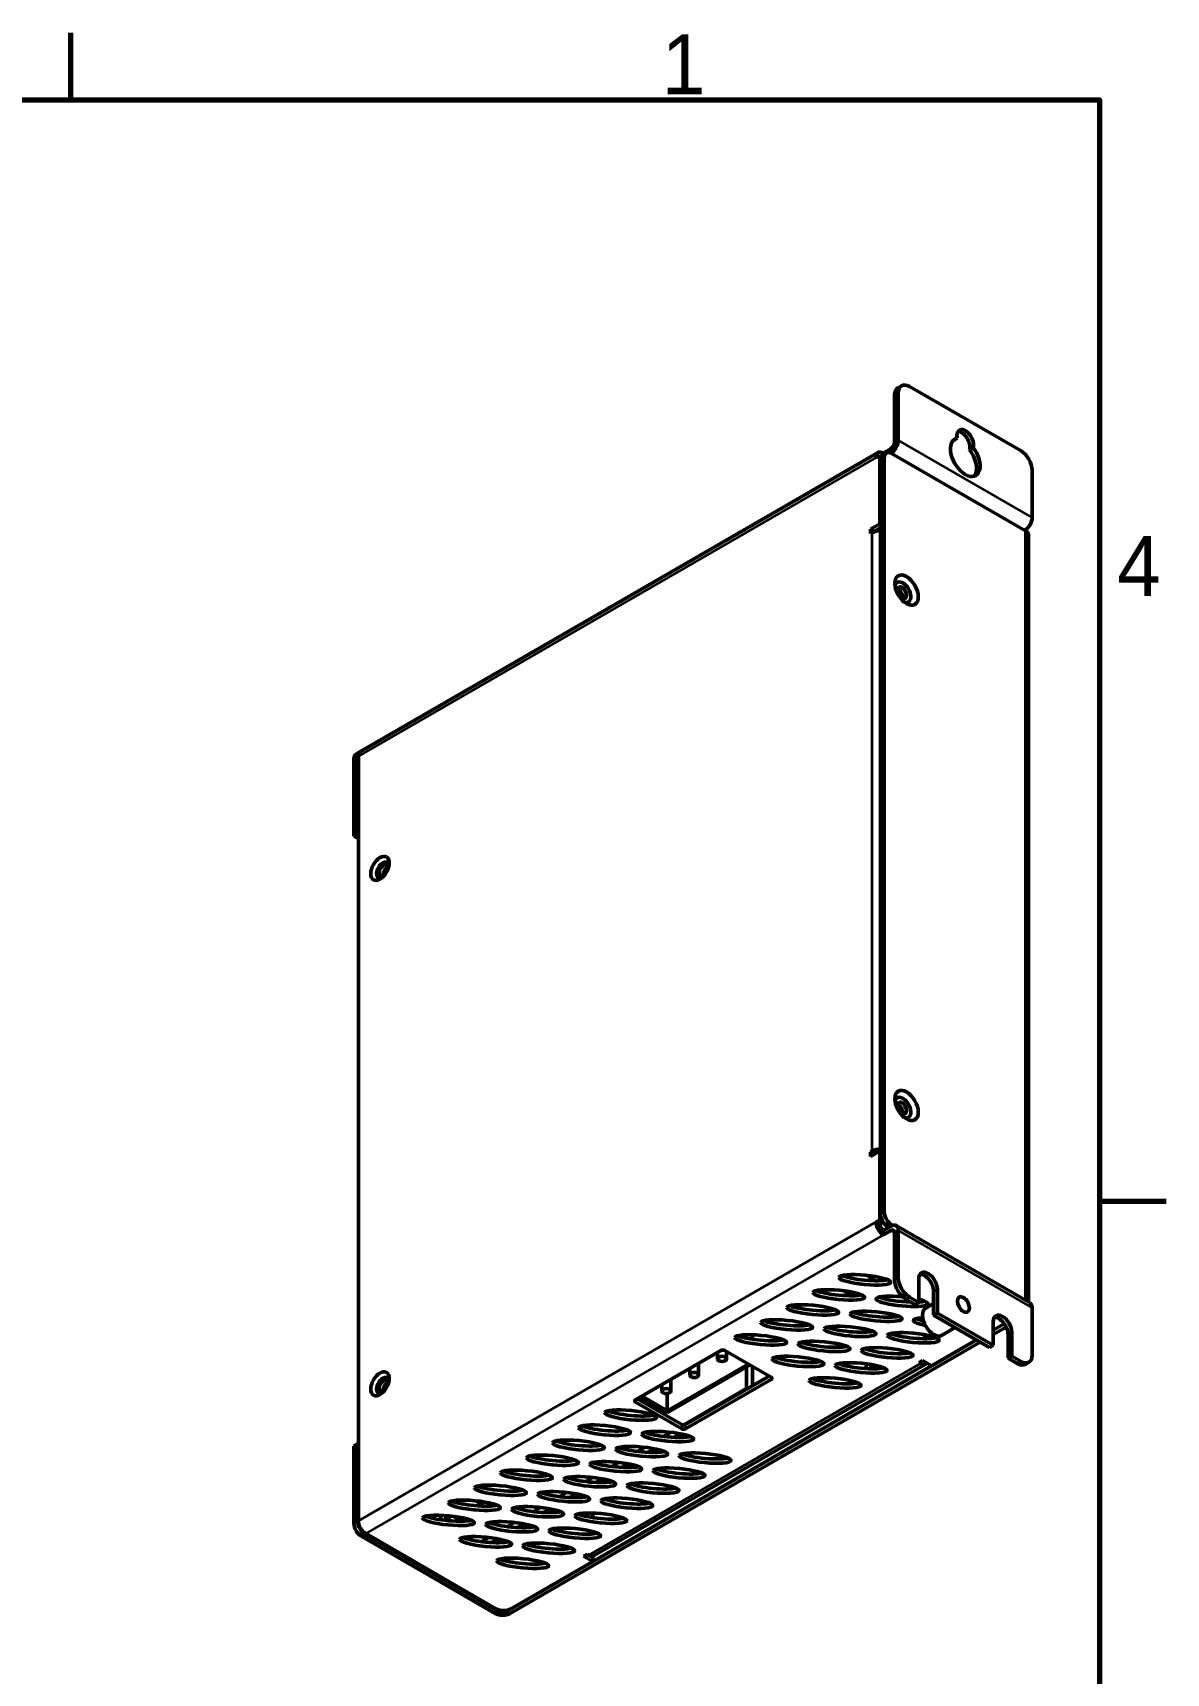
# Model space of a CAD drawing. Header units: millimetres. Extents: x 1506 to 4435, y -334 to 994.
# Drawn here: x 2639.8 to 2855.3, y 662.4 to 974.2 of the extents above; entities that cross this region are included whole.
import ezdxf

# ---------------------------------------------------------------- set-up
doc = ezdxf.new("R2010")
doc.units = ezdxf.units.MM
doc.header["$LTSCALE"] = 3.5
doc.layers.get('0').update_dxf_attribs({"lineweight": 25})
for name, color, linetype, lineweight in [('경계(ISO)', 7, 'Continuous', 70), ('외형선(ISO)', 7, 'Continuous', 50), ('좁은 외형선(ISO)', 7, 'Continuous', 35)]:
    doc.layers.add(name, color=color, linetype=linetype, lineweight=lineweight)
doc.styles.get("Standard").update_dxf_attribs({"font": ''})
doc.styles.get('Standard').set_extended_font_data('Gulim')

# ---------------------------------------------------------------- blocks, each defined once
blk = doc.blocks.new('경계 Default Border')
at = {"layer": '경계(ISO)'}
for p, q in [((350, 287), (350, 290.9)), ((410, 222.75), (413.9, 222.75))]:
    blk.add_line(p, q, dxfattribs=at)
at = {"layer": '경계(ISO)', "flags": 128}
blk.add_lwpolyline([(10, 10), (10, 287), (410, 287), (410, 10), (10, 10)], dxfattribs=at)
at = {"layer": '경계(ISO)', "char_height": 3.5, "attachment_point": 7}
for s, insert in [('1', (384.466, 287.314)), ('4', (411.034, 258.043))]:
    blk.add_mtext(s, dxfattribs=dict(at, insert=insert))

msp = doc.modelspace()

# ---------------------------------------------------------------- linework, layer by layer
at = {"layer": '외형선(ISO)'}
for p, q in [((2803.648, 905.3656), (2803.648, 896.3841)), ((2804.2693, 906.7389), (2804.9764, 907.1472)), ((2804.3551, 896.7924), (2804.3551, 905.7738)), ((2806.4764, 906.9986), (2827.6896, 894.7511)), ((2802.9409, 895.1594), (2801.5267, 894.3429)), ((2814.8492, 896.7489), (2815.5563, 897.1572)), ((2818.6098, 895.3942), (2817.9027, 894.986)), ((2800.5267, 894.442), (2702.0974, 837.6138)), ((2800.1125, 893.5264), (2800.8196, 893.9346)), ((2800.8196, 893.9346), (2800.8196, 880.8707)), ((2801.1505, 893.7436), (2800.8196, 893.9346)), ((2800.961, 749.6597), (2800.961, 893.0365)), ((2801.3752, 893.9521), (2802.0823, 894.3603)), ((2801.5267, 894.3429), (2801.5267, 894.0395)), ((2801.6681, 750.0679), (2801.6681, 893.4447)), ((2802.933, 894.3383), (2802.9409, 894.3429)), ((2803.0823, 894.2612), (2828.5382, 879.5643)), ((2829.811, 891.0769), (2829.811, 882.0954)), ((2799.0518, 879.8501), (2800.8196, 880.8707)), ((2799.0518, 879.0336), (2799.0518, 879.8501)), ((2799.7589, 879.4418), (2799.0518, 879.8501)), ((2800.961, 880.1359), (2799.7589, 879.4418)), ((2799.7589, 879.4418), (2799.7589, 879.4002)), ((2800.8196, 880.8707), (2800.961, 880.7891)), ((2799.4054, 879.2377), (2799.0518, 879.0336)), ((2829.1239, 878.7478), (2829.1239, 732.9331)), ((2700.8347, 836.2083), (2700.8347, 821.5114)), ((2701.956, 837.5321), (2701.2489, 837.1239)), ((2701.5418, 821.9196), (2701.5418, 836.6166)), ((2701.6832, 836.6982), (2701.6832, 691.3618)), ((2700.8347, 821.5114), (2701.5418, 821.9196)), ((2701.6832, 821.0215), (2700.8347, 821.5114)), ((2701.5418, 821.9196), (2701.6832, 821.838)), ((2706.3815, 813.9201), (2706.3815, 814.4421)), ((2799.0518, 761.4581), (2799.4054, 761.6622)), ((2800.8196, 761.6622), (2799.0518, 760.6416)), ((2799.7589, 761.0498), (2799.0518, 761.4581)), ((2799.0518, 760.6416), (2799.0518, 761.4581)), ((2800.8196, 761.6622), (2800.8196, 748.5983)), ((2800.961, 761.5806), (2800.8196, 761.6622)), ((2800.1125, 748.19), (2800.8196, 748.5983)), ((2800.8196, 748.5983), (2801.3653, 748.2832)), ((2800.1125, 748.19), (2800.8196, 747.7818)), ((2800.8196, 747.7818), (2801.4484, 748.1448)), ((2801.5267, 746.557), (2802.9409, 747.3735)), ((2801.5267, 745.7405), (2802.9409, 746.557)), ((2801.5267, 746.557), (2801.5267, 745.7405)), ((2802.3752, 747.2102), (2802.5166, 747.1286)), ((2803.2603, 747.5157), (2803.0823, 747.6185)), ((2803.648, 746.1488), (2803.648, 737.1673)), ((2829.3967, 732.7756), (2803.9409, 747.4726)), ((2804.3551, 737.5756), (2804.3551, 746.557)), ((2800.1373, 736.9949), (2798.3858, 738.0062)), ((2801.3798, 737.3339), (2800.9092, 737.6056)), ((2801.3798, 737.3339), (2801.5452, 737.0468)), ((2808.2442, 732.8807), (2808.2442, 737.3714)), ((2795.5993, 734.139), (2793.9555, 735.0881)), ((2801.5487, 734.0255), (2801.3891, 733.6548)), ((2805.7693, 733.4931), (2807.5371, 732.4724)), ((2808.2442, 732.8807), (2806.4764, 733.9013)), ((2807.5371, 732.4724), (2808.2442, 732.8807)), ((2811.0726, 734.9219), (2811.0726, 730.4312)), ((2811.7797, 735.3302), (2811.7797, 730.8395)), ((2807.8906, 729.8188), (2807.8339, 729.7861)), ((2808.8906, 729.9179), (2809.0051, 729.8518)), ((2811.0726, 732.6706), (2809.5726, 731.8045)), ((2811.7797, 730.8395), (2811.0726, 730.4312)), ((2811.0726, 730.4312), (2821.6792, 724.3075)), ((2822.3863, 724.7157), (2811.7797, 730.8395)), ((2829.811, 731.8601), (2829.811, 722.8786)), ((2776.6365, 726.7134), (2776.6365, 725.8633)), ((2803.0018, 726.9962), (2802.8841, 726.9283)), ((2809.3049, 726.7414), (2809.3049, 725.9724)), ((2815.1333, 728.0868), (2812.5726, 726.6084)), ((2822.3863, 724.7157), (2822.3863, 729.2065)), ((2824.5077, 728.7982), (2822.3863, 727.5735)), ((2822.3863, 727.5735), (2824.5077, 728.7982)), ((2822.3863, 726.757), (2824.8612, 728.1858)), ((2825.2148, 726.757), (2825.2148, 722.2662)), ((2825.9219, 727.1652), (2825.9219, 722.6745)), ((2729.8261, 674.1338), (2819.2044, 725.7364)), ((2730.5332, 673.7255), (2819.9115, 725.3281)), ((2754.3627, 714.3462), (2770.6261, 723.7359)), ((2771.3332, 723.7359), (2780.1721, 718.6328)), ((2771.6882, 723.531), (2771.6882, 722.1438)), ((2798.052, 724.1385), (2797.9344, 724.0706)), ((2810.012, 725.9805), (2810.012, 726.6026)), ((2819.2044, 725.7364), (2810.7191, 720.8374)), ((2821.6792, 724.3075), (2822.3863, 724.7157)), ((2746.5238, 684.7308), (2809.5978, 721.1466)), ((2775.788, 721.164), (2760.3731, 712.2642)), ((2776.1416, 720.9598), (2760.3731, 711.8559)), ((2766.3849, 721.2873), (2766.3849, 719.0819)), ((2769.9882, 723.3677), (2769.9882, 722.1438)), ((2775.5052, 716.5099), (2775.5052, 720.5924)), ((2776.6365, 720.6741), (2776.6365, 716.9998)), ((2793.1023, 721.2808), (2792.9846, 721.2128)), ((2808.2442, 721.4497), (2808.9513, 721.858)), ((2808.5978, 721.2456), (2808.2442, 721.4497)), ((2808.9513, 721.858), (2810.7191, 720.8374)), ((2825.9219, 722.6745), (2825.2148, 722.2662)), ((2825.2148, 722.2662), (2826.9825, 721.2456)), ((2827.6896, 721.6539), (2825.9219, 722.6745)), ((2828.4825, 721.097), (2829.1896, 721.5053)), ((2761.0816, 718.2254), (2761.0816, 716.02)), ((2763.9086, 709.6514), (2779.8185, 718.837)), ((2780.1721, 718.2246), (2763.9086, 708.8349)), ((2764.6849, 720.3058), (2764.6849, 719.0819)), ((2788.1525, 718.423), (2788.0349, 718.3551)), ((2706.5622, 716.0401), (2706.5622, 716.9081)), ((2706.7744, 716.5712), (2706.7744, 717.2229)), ((2707.064, 716.7384), (2706.7744, 716.5712)), ((2706.7744, 716.5712), (2706.9142, 716.4904)), ((2754.7162, 714.5503), (2763.2015, 709.6514)), ((2760.3731, 711.8559), (2755.2112, 714.8361)), ((2760.3731, 712.2642), (2755.5647, 715.0402)), ((2759.3816, 717.2439), (2759.3816, 716.02)), ((2760.3731, 712.2642), (2760.3731, 715.5361)), ((2763.4843, 709.5697), (2775.5052, 716.5099)), ((2775.6466, 716.4283), (2775.5052, 716.5099)), ((2763.2015, 708.8349), (2754.3627, 713.938)), ((2759.7086, 707.3898), (2761.0854, 708.1847)), ((2762.8836, 707.9165), (2761.6786, 707.2208)), ((2701.5418, 705.9771), (2700.8347, 705.5689)), ((2700.8347, 705.5689), (2700.8347, 690.8719)), ((2701.5418, 691.2802), (2701.5418, 705.9771)), ((2701.6832, 705.8955), (2701.5418, 705.9771)), ((2754.7588, 704.532), (2756.1356, 705.327)), ((2757.9338, 705.0587), (2756.7289, 704.3631)), ((2749.8091, 701.6743), (2751.1859, 702.4692)), ((2752.9841, 702.201), (2751.7791, 701.5053)), ((2763.4038, 704.1343), (2763.2861, 704.0664)), ((2744.8593, 698.8166), (2746.2362, 699.6115)), ((2748.0343, 699.3433), (2746.8294, 698.6476)), ((2758.454, 701.2766), (2758.3364, 701.2087)), ((2724.342, 697.9737), (2724.3967, 697.9421)), ((2739.9096, 695.9588), (2741.2864, 696.7537)), ((2743.0846, 696.4855), (2741.8796, 695.7898)), ((2748.5545, 695.5611), (2748.4369, 695.4932)), ((2753.5043, 698.4189), (2753.3866, 698.3509)), ((2714.8479, 692.3344), (2715.6414, 691.8763)), ((2717.3456, 692.4168), (2717.3456, 691.5546)), ((2718.3002, 691.432), (2718.3002, 692.3629)), ((2718.9366, 692.3082), (2718.9366, 691.3691)), ((2725.6591, 694.1316), (2723.8637, 695.1682)), ((2727.2196, 694.4481), (2726.7481, 694.7203)), ((2727.2196, 694.4481), (2727.3467, 694.1852)), ((2734.9598, 693.1011), (2736.3367, 693.896)), ((2738.1348, 693.6278), (2736.9299, 692.9321)), ((2746.2309, 692.5866), (2746.2309, 691.9786)), ((2721.3026, 691.2722), (2719.6432, 692.2302)), ((2727.2888, 691.1582), (2727.1195, 690.7956)), ((2730.0101, 690.2434), (2731.3869, 691.0383)), ((2733.1851, 690.7701), (2731.9801, 690.0744)), ((2746.2309, 689.3175), (2746.2309, 688.8599)), ((2702.2489, 688.4225), (2727.7047, 673.7255)), ((2702.956, 688.8307), (2728.4118, 674.1338)), ((2727.8462, 674.6237), (2703.0974, 688.9124)), ((2725.0603, 687.3856), (2726.4372, 688.1805)), ((2728.2354, 687.9123), (2727.0304, 687.2166)), ((2729.0836, 687.7293), (2729.0836, 687.2148)), ((2729.0836, 684.1154), (2728.8509, 683.9811)), ((2728.99, 684.1695), (2729.0836, 684.1154)), ((2729.0836, 684.1824), (2729.0836, 684.1154)), ((2746.2309, 683.6051), (2730.6746, 674.6237)), ((2744.4632, 684.6257), (2745.1703, 685.034)), ((2744.4632, 684.6257), (2746.2309, 683.6051)), ((2745.1703, 685.034), (2745.5238, 684.8299)), ((2745.5238, 684.8299), (2746.2309, 684.4216)), ((2746.2309, 684.4216), (2746.2309, 683.6051))]:
    msp.add_line(p, q, dxfattribs=at)
for centre, major_axis, ratio, start_param, end_param in [((2805.7693, 904.1409), (-1.5, 2.5981), 0.57735027, 0, 0.78539816), ((2806.4764, 904.5491), (-1.5, 2.5981), 0.57735027, 5.49778714, 7.06858347), ((2817.083, 896.7924), (-1.125, 1.9486), 0.57735027, 3.64189438, 7.35367991), ((2816.3759, 896.3841), (-1.125, 1.9486), 0.57735027, 3.64189438, 5.96349805), ((2802.9409, 895.9759), (-1, -1.7321), 0.57735027, 0.78539816, 2.35619449), ((2802.9409, 895.9759), (-0.5, -0.866), 0.57735027, 0.78539816, 2.35619449), ((2817.083, 893.5264), (-2, 3.4641), 0.57735027, 6.06798002, 11.21077957), ((2816.3759, 893.1182), (-2, 3.4641), 0.57735027, 6.06798002, 6.10547471), ((2801.5267, 892.7099), (-1, 1.7321), 0.57735027, 5.49778714, 7.06858347), ((2802.3752, 892.22), (-1, 1.7321), 0.57735027, 0, 0.78539816), ((2803.0823, 892.6283), (-1, 1.7321), 0.57735027, 5.49778714, 7.06858347), ((2816.3759, 893.1182), (2, -3.4641), 0.57735027, 0.1777106, 1.78600161), ((2827.6896, 892.3017), (-1.5, 2.5981), 0.57735027, 3.92699082, 5.49778714), ((2800.8196, 878.4212), (2, 0), 0.57735027, 1.50002659, 2.35619449), ((2828.3967, 881.279), (1, 1.7321), 0.57735027, 3.92699082, 5.49778714), ((2827.1239, 878.7478), (2, 0), 0.57735027, 0, 0.78539816), ((2805.2036, 867.8884), (1.075, -1.862), 0.57735027, 5.7095806, 9.99838267), ((2804.3551, 867.3985), (-0.6148, 1.0648), 0.57735027, 3.75434024, 5.67043772), ((2702.2489, 835.3918), (-1, 1.7321), 0.57735027, 0, 0.78539816), ((2702.956, 835.8001), (-1, 1.7321), 0.57735027, 6.21241557, 7.06858347), ((2703.0974, 835.8817), (-1, 1.7321), 0.57735027, 0, 0.78539816), ((2706.3501, 815.0611), (0.85, 1.4722), 0.57735027, 5.71188216, 9.99608111), ((2706.4915, 814.9794), (0.85, 1.4722), 0.57735027, 0.08328528, 3.05830737), ((2706.4915, 814.9794), (-0.6147, -1.0648), 0.57735027, 2.23496341, 7.18981456), ((2707.1986, 814.5712), (-0.6147, -1.0648), 0.57735027, 3.75434024, 5.67043772), ((2805.2036, 769.9088), (1.075, -1.862), 0.57735027, 5.7095806, 9.99838267), ((2804.3551, 769.4189), (-0.6148, 1.0648), 0.57735027, 3.75434024, 5.67043772), ((2800.8196, 760.8457), (-2, 0), 0.57735027, 4.64161924, 5.49778714), ((2802.3752, 748.8432), (1, -1.7321), 0.57735027, 3.92699082, 5.49778714), ((2803.0823, 749.2515), (-1, 1.7321), 0.57735027, 0.78539816, 2.35619449), ((2801.5267, 747.3735), (1, -1.7321), 0.57735027, 3.92699082, 5.49778714), ((2801.5267, 747.3735), (-0.5, 0.866), 0.57735027, 0.78539816, 2.35619449), ((2802.9409, 745.7405), (1, 1.7321), 0.57735027, 5.49778714, 7.06858347), ((2802.9409, 745.7405), (0.5, 0.866), 0.57735027, 5.49778714, 7.06858347), ((2797.9911, 737.9838), (-4.9302, 0.4702), 0.17653636, 0.50034903, 2.67491667), ((2805.7693, 735.9426), (1.5, -2.5981), 0.57735027, 3.92699082, 5.49778714), ((2806.4764, 736.3508), (-1.5, 2.5981), 0.57735027, 0.78539816, 2.35619449), ((2810.012, 736.3508), (-1.25, 2.1651), 0.57735027, 3.92699082, 7.06858347), ((2809.3049, 735.9426), (-1.25, 2.1651), 0.57735027, 3.92699082, 5.99642875), ((2793.0414, 735.1261), (-4.9302, 0.4702), 0.17653636, 0.50034903, 2.67491667), ((2805.0622, 733.0848), (-4.9302, 0.4702), 0.17653636, 4.71078342, 10.31098008), ((2805.0622, 733.9013), (-4.9302, 0.4702), 0.17653636, 0.50034903, 1.93956848), ((2805.0622, 733.9013), (-4.9302, 0.4702), 0.17653636, 2.28906358, 2.67491667), ((2788.0917, 732.2683), (-4.9302, 0.4702), 0.17653636, 0.50034903, 2.67491667), ((2800.1125, 731.0436), (-4.9302, 0.4702), 0.17653636, 0.50034903, 2.67491667), ((2812.1333, 729.0023), (-4.9302, 0.4702), 0.17653636, 5.42144791, 7.30274143), ((2812.1333, 729.8188), (-4.9302, 0.4702), 0.17653636, 0.50034903, 0.92807457), ((2807.8906, 728.1858), (1, 1.7321), 0.57735027, 0.73913229, 0.78539816), ((2811.0726, 729.2065), (-1.5, 2.5981), 0.57735027, 0, 3.14159265), ((2807.8906, 728.1858), (1, 1.7321), 0.57735027, 6.15661251, 6.36207965), ((2824.1541, 728.1858), (-1.25, 2.1651), 0.57735027, 3.92699082, 7.06858347), ((2823.447, 727.7776), (-1.25, 2.1651), 0.57735027, 3.92699082, 5.99642875), ((2828.3967, 731.0436), (1, 1.7321), 0.57735027, 5.49778714, 6.28318531), ((2783.1419, 729.4106), (-4.9302, 0.4702), 0.17653636, 0.50034903, 2.67491667), ((2795.1627, 728.1858), (-4.9302, 0.4702), 0.17653636, 0.50034903, 2.67491667), ((2807.1835, 726.9611), (-4.9302, 0.4702), 0.17653636, 0.50034903, 2.67491667), ((2812.1333, 729.0023), (-4.9302, 0.4702), 0.17653636, 2.2141258, 2.2658372), ((2770.9797, 723.5318), (-0.5, 0), 0.57735027, 3.92699082, 5.49778714), ((2778.1922, 726.5528), (-4.9302, 0.4702), 0.17653636, 0.50034903, 2.67491667), ((2790.213, 725.3281), (-4.9302, 0.4702), 0.17653636, 0.50034903, 2.67491667), ((2802.2338, 724.1034), (-4.9302, 0.4702), 0.17653636, 0.50034903, 2.67491667), ((2785.2632, 722.4704), (-4.9302, 0.4702), 0.17653636, 0.50034903, 2.67491667), ((2797.284, 721.2456), (-4.9302, 0.4702), 0.17653636, 0.50034903, 2.67491667), ((2798.9811, 720.5924), (0.6148, 1.0648), 0.57735027, 1.35591231, 2.15394434), ((2799.6882, 720.1842), (-0.6147, -1.0648), 0.57735027, 4.19810704, 4.96165267), ((2800.3953, 719.7759), (-1.25, -2.1651), 0.57735027, 4.46272343, 4.81891428), ((2798.9811, 720.5924), (-0.6148, -1.0648), 0.57735027, 1.58851257, 2.21087795), ((2808.5978, 722.8786), (1, -1.7321), 0.57735027, 5.49778714, 6.54498469), ((2826.9825, 723.6951), (1.5, -2.5981), 0.57735027, 5.49778714, 6.28318531), ((2827.6896, 724.1034), (1.5, -2.5981), 0.57735027, 5.49778714, 7.06858347), ((2706.3501, 717.0815), (0.85, 1.4722), 0.57735027, 5.71188216, 9.99608111), ((2706.4915, 716.9998), (0.85, 1.4722), 0.57735027, 0.08328528, 3.05830737), ((2706.4915, 716.9998), (-0.6147, -1.0648), 0.57735027, 2.23496341, 7.18981456), ((2707.1986, 716.5916), (-0.6147, -1.0648), 0.57735027, 3.75434024, 5.67043772), ((2779.8185, 718.4287), (0.5, 0), 0.57735027, 5.49778714, 7.06858347), ((2792.3343, 718.3879), (-4.9302, 0.4702), 0.17653636, 0.50034903, 2.67491667), ((2754.7162, 714.1421), (-0.5, 0), 0.57735027, 5.49778714, 7.06858347), ((2753.4434, 712.2642), (-4.9302, 0.4702), 0.17653636, 0.50034903, 2.67491667), ((2748.4937, 709.4064), (-4.9302, 0.4702), 0.17653636, 0.50034903, 2.67491667), ((2760.5145, 708.1817), (-4.9302, 0.4702), 0.17653636, 0.50034903, 2.67491667), ((2763.555, 709.8555), (-0.5, 0), 0.57735027, 0.78539816, 2.35619449), ((2763.555, 709.039), (0.5, 0), 0.57735027, 3.92699082, 5.49778714), ((2743.5439, 706.5487), (-4.9302, 0.4702), 0.17653636, 0.50034903, 2.67491667), ((2755.5647, 705.3239), (-4.9302, 0.4702), 0.17653636, 0.50034903, 2.67491667), ((2738.5942, 703.6909), (-4.9302, 0.4702), 0.17653636, 0.50034903, 2.67491667), ((2750.615, 702.4662), (-4.9302, 0.4702), 0.17653636, 0.50034903, 2.67491667), ((2767.5856, 704.0992), (-4.9302, 0.4702), 0.17653636, 0.50034903, 2.67491667), ((2733.6444, 700.8332), (-4.9302, 0.4702), 0.17653636, 0.50034903, 2.67491667), ((2745.6652, 699.6085), (-4.9302, 0.4702), 0.17653636, 0.50034903, 2.67491667), ((2762.6358, 701.2415), (-4.9302, 0.4702), 0.17653636, 0.50034903, 2.67491667), ((2728.6947, 697.9755), (-4.9302, 0.4702), 0.17653636, 0.50034903, 2.67491667), ((2740.7155, 696.7507), (-4.9302, 0.4702), 0.17653636, 0.50034903, 2.67491667), ((2752.7363, 695.526), (-4.9302, 0.4702), 0.17653636, 0.50034903, 2.67491667), ((2757.6861, 698.3837), (-4.9302, 0.4702), 0.17653636, 0.50034903, 2.67491667), ((2723.7449, 695.1177), (-4.9302, 0.4702), 0.17653636, 0.50034903, 2.67491667), ((2735.7658, 693.893), (-4.9302, 0.4702), 0.17653636, 0.50034903, 2.67491667), ((2747.7866, 692.6682), (-4.9302, 0.4702), 0.17653636, 0.50034903, 2.67491667), ((2747.6451, 693.4031), (1, 1.7321), 0.57735027, 2.21282928, 2.35619449), ((2756.5547, 696.0975), (-0.6147, -1.0648), 0.57735027, 6.12342269, 6.76289761), ((2702.2489, 690.0555), (1, -1.7321), 0.57735027, 3.92699082, 5.49778714), ((2702.956, 690.4637), (-1, 1.7321), 0.57735027, 0.78539816, 2.35619449), ((2703.0974, 690.5453), (-1, 1.7321), 0.57735027, 0.78539816, 2.35619449), ((2718.7952, 692.26), (-4.9302, 0.4702), 0.17653636, 0.50034903, 2.67491667), ((2730.816, 691.0352), (-4.9302, 0.4702), 0.17653636, 0.50034903, 2.67491667), ((2742.8368, 689.8105), (-4.9302, 0.4702), 0.17653636, 0.50034903, 2.67491667), ((2725.8663, 688.1775), (-4.9302, 0.4702), 0.17653636, 0.50034903, 2.67491667), ((2737.8871, 686.9528), (-4.9302, 0.4702), 0.17653636, 0.50034903, 2.67491667), ((2732.9373, 684.095), (-4.9302, 0.4702), 0.17653636, 0.50034903, 2.67491667), ((2745.5238, 686.4629), (1, -1.7321), 0.57735027, 5.49778714, 6.28318531), ((2729.1189, 674.542), (2, 0), 0.57735027, 3.92699082, 5.49778714), ((2729.2604, 675.4402), (-2, 0), 0.57735027, 0.78539816, 2.35619449), ((2729.1189, 674.542), (1, 0), 0.57735027, 3.92699082, 5.49778714)]:
    msp.add_ellipse(centre, major_axis=major_axis, ratio=ratio, start_param=start_param, end_param=end_param, dxfattribs=at)
for centre, major_axis, ratio in [((2805.9107, 868.2967), (-1.575, 2.728), 0.57735027), ((2805.0622, 867.8068), (-0.6147, 1.0648), 0.57735027), ((2705.7844, 815.3877), (1.25, 2.1651), 0.57735027), ((2805.9107, 770.3171), (-1.575, 2.728), 0.57735027), ((2805.0622, 769.8272), (-0.6147, 1.0648), 0.57735027), ((2797.9911, 737.1673), (-4.9302, 0.4702), 0.17653636), ((2793.0414, 734.3096), (-4.9302, 0.4702), 0.17653636), ((2816.7295, 732.4724), (0.8105, -1.4038), 0.57735027), ((2788.0917, 731.4518), (-4.9302, 0.4702), 0.17653636), ((2800.1125, 730.2271), (-4.9302, 0.4702), 0.17653636), ((2778.1922, 725.7364), (-4.9302, 0.4702), 0.17653636), ((2783.1419, 728.5941), (-4.9302, 0.4702), 0.17653636), ((2795.1627, 727.3693), (-4.9302, 0.4702), 0.17653636), ((2807.1835, 726.1446), (-4.9302, 0.4702), 0.17653636), ((2790.213, 724.5116), (-4.9302, 0.4702), 0.17653636), ((2802.2338, 723.2869), (-4.9302, 0.4702), 0.17653636), ((2770.8382, 722.1438), (-0.85, 0), 0.57735027), ((2785.2632, 721.6539), (-4.9302, 0.4702), 0.17653636), ((2797.284, 720.4291), (-4.9302, 0.4702), 0.17653636), ((2705.7844, 717.4081), (1.25, 2.1651), 0.57735027), ((2765.5349, 719.0819), (-0.85, 0), 0.57735027), ((2792.3343, 717.5714), (-4.9302, 0.4702), 0.17653636), ((2760.2316, 716.02), (-0.85, 0), 0.57735027), ((2753.4434, 711.4477), (-4.9302, 0.4702), 0.17653636), ((2748.4937, 708.5899), (-4.9302, 0.4702), 0.17653636), ((2760.5145, 707.3652), (-4.9302, 0.4702), 0.17653636), ((2743.5439, 705.7322), (-4.9302, 0.4702), 0.17653636), ((2755.5647, 704.5074), (-4.9302, 0.4702), 0.17653636), ((2738.5942, 702.8744), (-4.9302, 0.4702), 0.17653636), ((2750.615, 701.6497), (-4.9302, 0.4702), 0.17653636), ((2767.5856, 703.2827), (-4.9302, 0.4702), 0.17653636), ((2733.6444, 700.0167), (-4.9302, 0.4702), 0.17653636), ((2745.6652, 698.792), (-4.9302, 0.4702), 0.17653636), ((2757.6861, 697.5672), (-4.9302, 0.4702), 0.17653636), ((2762.6358, 700.425), (-4.9302, 0.4702), 0.17653636), ((2723.7449, 694.3012), (-4.9302, 0.4702), 0.17653636), ((2728.6947, 697.159), (-4.9302, 0.4702), 0.17653636), ((2740.7155, 695.9342), (-4.9302, 0.4702), 0.17653636), ((2752.7363, 694.7095), (-4.9302, 0.4702), 0.17653636), ((2718.7952, 691.4435), (-4.9302, 0.4702), 0.17653636), ((2735.7658, 693.0765), (-4.9302, 0.4702), 0.17653636), ((2747.7866, 691.8517), (-4.9302, 0.4702), 0.17653636), ((2730.816, 690.2188), (-4.9302, 0.4702), 0.17653636), ((2742.8368, 688.994), (-4.9302, 0.4702), 0.17653636), ((2725.8663, 687.361), (-4.9302, 0.4702), 0.17653636), ((2737.8871, 686.1363), (-4.9302, 0.4702), 0.17653636), ((2732.9373, 683.2785), (-4.9302, 0.4702), 0.17653636)]:
    msp.add_ellipse(centre, major_axis=major_axis, ratio=ratio, dxfattribs=at)
at = {"layer": '좁은 외형선(ISO)'}
for p, q in [((2803.648, 905.3656), (2804.3551, 905.7738)), ((2803.648, 896.3841), (2804.3551, 896.7924)), ((2829.811, 882.0954), (2804.3551, 896.7924)), ((2800.1125, 893.5264), (2701.6832, 836.6982)), ((2800.961, 893.0365), (2801.6681, 893.4447)), ((2802.9409, 894.3429), (2803.0823, 894.2612)), ((2828.5382, 733.2713), (2828.5382, 879.5643)), ((2799.4054, 761.6622), (2799.4054, 879.2377)), ((2804.9129, 866.904), (2805.2116, 867.0765)), ((2700.8347, 836.2083), (2701.5418, 836.6166)), ((2706.4767, 814.7137), (2706.4767, 813.9671)), ((2800.1125, 761.254), (2799.4054, 761.6622)), ((2801.6681, 750.0679), (2800.961, 749.6597)), ((2701.6832, 691.3618), (2800.1125, 748.19)), ((2801.5267, 745.7405), (2703.0974, 688.9124)), ((2802.3752, 747.2102), (2803.0823, 747.6185)), ((2803.648, 746.1488), (2802.9409, 746.557)), ((2804.3551, 746.557), (2803.648, 746.1488)), ((2804.3551, 746.557), (2829.811, 731.8601)), ((2804.3551, 737.5756), (2803.648, 737.1673)), ((2805.7693, 733.4931), (2806.4764, 733.9013)), ((2811.0726, 734.9219), (2811.7797, 735.3302)), ((2825.2148, 726.757), (2825.9219, 727.1652)), ((2745.5238, 684.8299), (2808.5978, 721.2456)), ((2808.5978, 721.6539), (2808.5978, 721.2456)), ((2827.6896, 721.6539), (2826.9825, 721.2456)), ((2780.1721, 718.6328), (2780.1721, 718.2246)), ((2754.3627, 713.938), (2754.3627, 714.3462)), ((2763.2015, 709.6514), (2763.2015, 708.8349)), ((2763.9086, 708.8349), (2763.9086, 709.6514)), ((2701.5418, 691.2802), (2700.8347, 690.8719)), ((2702.2489, 688.4225), (2702.956, 688.8307)), ((2729.8261, 687.5185), (2729.8261, 687.2884)), ((2729.8261, 684.2472), (2729.8261, 683.7012)), ((2727.7047, 673.7255), (2728.4118, 674.1338)), ((2728.4118, 674.1338), (2728.4118, 674.3945)), ((2729.8261, 674.3326), (2729.8261, 674.1338)), ((2729.8261, 674.1338), (2730.5332, 673.7255))]:
    msp.add_line(p, q, dxfattribs=at)

# ---------------------------------------------------------------- block references
at = {"color": 0, "xscale": 3.25923507, "yscale": 3.25923507, "zscale": 3.25923507}
msp.add_blockref('경계 Default Border', (1506.2952, 26.1252), dxfattribs=at)

doc.saveas('drawing.dxf')
